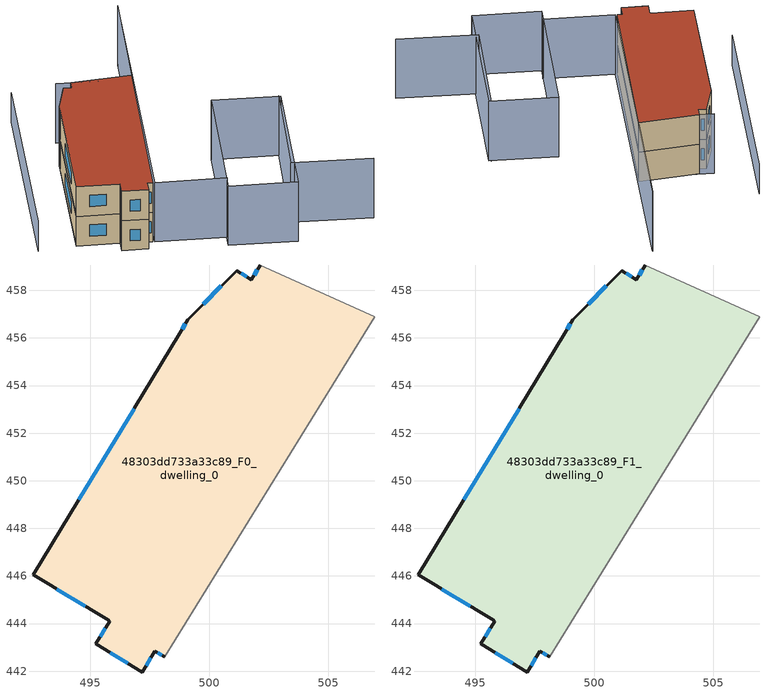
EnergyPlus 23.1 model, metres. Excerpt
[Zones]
48303dd733a33c89_F0_dwelling_0
 floor ground (EU_floor_Construction): 506.95,456.88 498.12,442.59 497.72,442.84 497.19,441.96 495.24,443.14 495.82,444.11 495.78,444.13 492.61,446.05 498.76,456.19 499.1,456.77 501.15,458.82 501.77,458.45 502.14,459.06 z0
 wall outside (EU_wall_Construction): 502.14,459.06 501.77,458.45 501.15,458.82 499.1,456.77 498.76,456.19 492.61,446.05 495.78,444.13 495.82,444.11 495.24,443.14 497.19,441.96 497.72,442.84 498.12,442.59 z0:3
 wall adiabatic (EU_wall_Construction): 498.12,442.59 506.95,456.88 502.14,459.06 z0:3
 window (EU_Window_Construction): 493.6,445.45 494.79,444.73 / 496.85,453.03 494.53,449.21 / 499,456.59 498.87,456.37 / 500.51,458.18 499.74,457.41 / 501.58,458.57 501.34,458.71 / 502.02,458.87 501.88,458.64 / 497.84,442.76 498,442.67 / 497.35,442.24 497.55,442.57 / 495.85,442.78 496.58,442.33 / 495.64,443.81 495.42,443.44 z0.93:2.07
48303dd733a33c89_F1_dwelling_0
 floor to 48303dd733a33c89_F0_dwelling_0 (EU_floor_Construction): 506.95,456.88 498.12,442.59 497.72,442.84 497.19,441.96 495.24,443.14 495.82,444.11 495.78,444.13 492.61,446.05 498.76,456.19 499.1,456.77 501.15,458.82 501.77,458.45 502.14,459.06 z3
 wall outside (EU_wall_Construction): 502.14,459.06 501.77,458.45 501.15,458.82 499.1,456.77 498.76,456.19 492.61,446.05 495.78,444.13 495.82,444.11 495.24,443.14 497.19,441.96 497.72,442.84 498.12,442.59 z3:6
 wall adiabatic (EU_wall_Construction): 498.12,442.59 506.95,456.88 502.14,459.06 z3:6
 window (EU_Window_Construction): 493.6,445.45 494.79,444.73 / 496.85,453.03 494.53,449.21 / 499,456.59 498.87,456.37 / 500.51,458.18 499.74,457.41 / 501.58,458.57 501.34,458.71 / 502.02,458.87 501.88,458.64 / 497.84,442.76 498,442.67 / 497.35,442.24 497.55,442.57 / 495.85,442.78 496.58,442.33 / 495.64,443.81 495.42,443.44 z3.93:5.07
 roof outside (EU_roof_Construction): 498.12,442.59 506.95,456.88 502.14,459.06 501.77,458.45 501.15,458.82 499.1,456.77 498.76,456.19 492.61,446.05 495.78,444.13 495.82,444.11 495.24,443.14 497.19,441.96 497.72,442.84 z6
shading: 515.23,434.05 509.25,437.82 / 509.25,437.82 514.82,446.66 / 503.56,439.29 498.28,442.5 / 498.28,442.5 512.6,466.02 / 512.6,466.03 506.59,456.31 / 506.59,456.31 501.06,459.73 / 502.85,438.27 509.88,449.64 / 509.88,449.64 514.94,446.51 / 514.94,446.51 507.91,435.14 / 507.91,435.14 502.85,438.27 z0:6; 500.04,464.6 489.59,447.47 z0:3
[Building]
EU S2 Campaign: North Axis=0; Terrain=City; Solar Distribution=FullExterior
[Site:Location]
Montreal-Trudeau.Intl.AP: Latitude=45.4667; Longitude=-73.75; Time Zone=-5; Elevation=36
[SizingPeriod:WeatherFileDays]
AnnualSizingPeriod: Begin Month=1; Begin Day of Month=1; End Month=12; End Day of Month=31; Day of Week for Start Day=Monday; Use Weather File Daylight Saving Period=No; Use Weather File Rain and Snow Indicators=No
[MATERIAL]
EU_InternalMass_Material: Roughness=MediumRough; Thickness=0.1; Conductivity=1; Density=1800; Specific Heat=900; Thermal Absorptance=0.9; Solar Absorptance=0.7; Visible Absorptance=0.7
[MATERIAL:NOMASS] Roughness=MediumRough; Thermal Absorptance=0.9; Solar Absorptance=0.7; Visible Absorptance=0.7
Name | Thermal Resistance
EU_wall_NoMass; EU_floor_NoMass | 1.36485
EU_roof_NoMass | 2.55992
[WINDOWMATERIAL:SIMPLEGLAZINGSYSTEM]
EU_Window_SimpleGlazing: UFactor=3.92339; Solar Heat Gain Coefficient=0.8; Visible Transmittance=0.8
[CONSTRUCTION]
EU_wall_Construction: EU_wall_NoMass
EU_roof_Construction: EU_roof_NoMass
EU_floor_Construction: EU_floor_NoMass
EU_Window_Construction: EU_Window_SimpleGlazing
EU_InternalMass_Construction: EU_InternalMass_Material
[ZONE] Type=1; Multiplier=1; Ceiling Height=autocalculate; Floor Area=autocalculate; Part of Total Floor Area=Yes
Name | Volume
48303dd733a33c89_F0_dwelling_0 | 323.553
48303dd733a33c89_F1_dwelling_0 | 323.555
[INTERNALMASS] Construction=EU_InternalMass_Construction; Surface Area=107.851
Name | Zone or ZoneList
48303dd733a33c89_F0_dwelling_0_EU_InternalMass | 48303dd733a33c89_F0_dwelling_0
48303dd733a33c89_F1_dwelling_0_EU_InternalMass | 48303dd733a33c89_F1_dwelling_0
[OTHEREQUIPMENT] Fuel Type=Electricity; Design Level Calculation Method=Watts/Area; Power per Zone Floor Area=1; Fraction Latent=0; Fraction Radiant=0; Fraction Lost=0; Carbon Dioxide Generation Rate=0; EndUse Subcategory=EU_Step8_InternalGains
Name | Zone or ZoneList or Space or SpaceList | Schedule
EU_Step8_InternalGain_48303dd733a33c89_F0_dwelling_0_f000 | 48303dd733a33c89_F0_dwelling_0 | EU_Step8_GainSchedule_48303dd733a33c89_F0_dwelling_0_f000
EU_Step8_InternalGain_48303dd733a33c89_F1_dwelling_0_f000 | 48303dd733a33c89_F1_dwelling_0 | EU_Step8_GainSchedule_48303dd733a33c89_F1_dwelling_0_f000
[ZONEVENTILATION:DESIGNFLOWRATE] Schedule=EU_AlwaysOn; Design Flow Rate Calculation Method=AirChanges/Hour; Air Changes per Hour=0.860309; Ventilation Type=Natural; Fan Pressure Rise=0; Fan Total Efficiency=1; Constant Term Coefficient=1; Temperature Term Coefficient=0; Velocity Term Coefficient=0; Velocity Squared Term Coefficient=0; Minimum Indoor Temperature=-100; Maximum Indoor Temperature=100; Delta Temperature=-100; Minimum Outdoor Temperature=-100; Maximum Outdoor Temperature=100; Maximum Wind Speed=40
Name | Zone or ZoneList or Space or SpaceList
EU_ConstantAir_48303dd733a33c89_F0_dwelling_0 | 48303dd733a33c89_F0_dwelling_0
EU_ConstantAir_48303dd733a33c89_F1_dwelling_0 | 48303dd733a33c89_F1_dwelling_0
[HVACTEMPLATE:THERMOSTAT] Constant Heating Setpoint=20; Constant Cooling Setpoint=50
EU_HeatOnly_48303dd733a33c89_F0_dwelling_0; EU_HeatOnly_48303dd733a33c89_F1_dwelling_0
[HVACTEMPLATE:ZONE:IDEALLOADSAIRSYSTEM] System Availability Schedule=EU_AlwaysOn; Maximum Heating Supply Air Temperature=50; Minimum Cooling Supply Air Temperature=13; Maximum Heating Supply Air Humidity Ratio=0.0156; Minimum Cooling Supply Air Humidity Ratio=0.0077; Heating Limit=NoLimit; Cooling Limit=NoLimit; Heating Availability Schedule=EU_AlwaysOn; Cooling Availability Schedule=EU_CoolingOff; Dehumidification Control Type=ConstantSensibleHeatRatio; Cooling Sensible Heat Ratio=0.7; Dehumidification Setpoint=60; Humidification Control Type=None; Humidification Setpoint=30; Outdoor Air Method=None; Outdoor Air Flow Rate per Person=0.00944; Outdoor Air Flow Rate per Zone Floor Area=0; Outdoor Air Flow Rate per Zone=0; Demand Controlled Ventilation Type=None; Outdoor Air Economizer Type=NoEconomizer; Heat Recovery Type=None; Sensible Heat Recovery Effectiveness=0.7; Latent Heat Recovery Effectiveness=0.65
Name | Template Thermostat
48303dd733a33c89_F0_dwelling_0 | EU_HeatOnly_48303dd733a33c89_F0_dwelling_0
48303dd733a33c89_F1_dwelling_0 | EU_HeatOnly_48303dd733a33c89_F1_dwelling_0
[SIZING:ZONE] Zone Cooling Design Supply Air Temperature Input Method=SupplyAirTemperature; Zone Cooling Design Supply Air Temperature=13; Zone Heating Design Supply Air Temperature Input Method=SupplyAirTemperature; Zone Heating Design Supply Air Temperature=50; Zone Cooling Design Supply Air Humidity Ratio=0.008; Zone Heating Design Supply Air Humidity Ratio=0.008; Cooling Design Air Flow Method=DesignDay; Cooling Design Air Flow Rate=0; Cooling Minimum Air Flow per Zone Floor Area=0.000762; Cooling Minimum Air Flow=0; Cooling Minimum Air Flow Fraction=0.2; Heating Design Air Flow Method=DesignDay; Heating Design Air Flow Rate=0; Heating Maximum Air Flow per Zone Floor Area=0.002032; Heating Maximum Air Flow=0.141576; Heating Maximum Air Flow Fraction=0.3; Account for Dedicated Outdoor Air System=No; Dedicated Outdoor Air System Control Strategy=NeutralSupplyAir; Dedicated Outdoor Air Low Setpoint Temperature for Design=autosize; Dedicated Outdoor Air High Setpoint Temperature for Design=autosize; Zone Load Sizing Method=Sensible Load Only No Latent Load; Zone Latent Cooling Design Supply Air Humidity Ratio Input Method=HumidityRatioDifference; Zone Cooling Design Supply Air Humidity Ratio Difference=0.005; Zone Latent Heating Design Supply Air Humidity Ratio Input Method=HumidityRatioDifference; Zone Humidification Design Supply Air Humidity Ratio Difference=0.005
48303dd733a33c89_F0_dwelling_0; 48303dd733a33c89_F1_dwelling_0
[SCHEDULE:CONSTANT]
Name | Hourly Value
EU_AlwaysOn | 1
EU_CoolingOff | 0
[SCHEDULE:FILE] Column Number=1; Rows to Skip at Top=0; Number of Hours of Data=8760; Column Separator=Comma; Interpolate to Timestep=No; Minutes per Item=60; Adjust Schedule for Daylight Savings=Yes
Name | File
EU_Step8_GainSchedule_48303dd733a33c89_F0_dwelling_0_f000 | ../../schedules/48303dd733a33c89/48303dd733a33c89_F0_dwelling_0_f000_gain.csv
EU_Step8_GainSchedule_48303dd733a33c89_F1_dwelling_0_f000 | ../../schedules/48303dd733a33c89/48303dd733a33c89_F1_dwelling_0_f000_gain.csv
